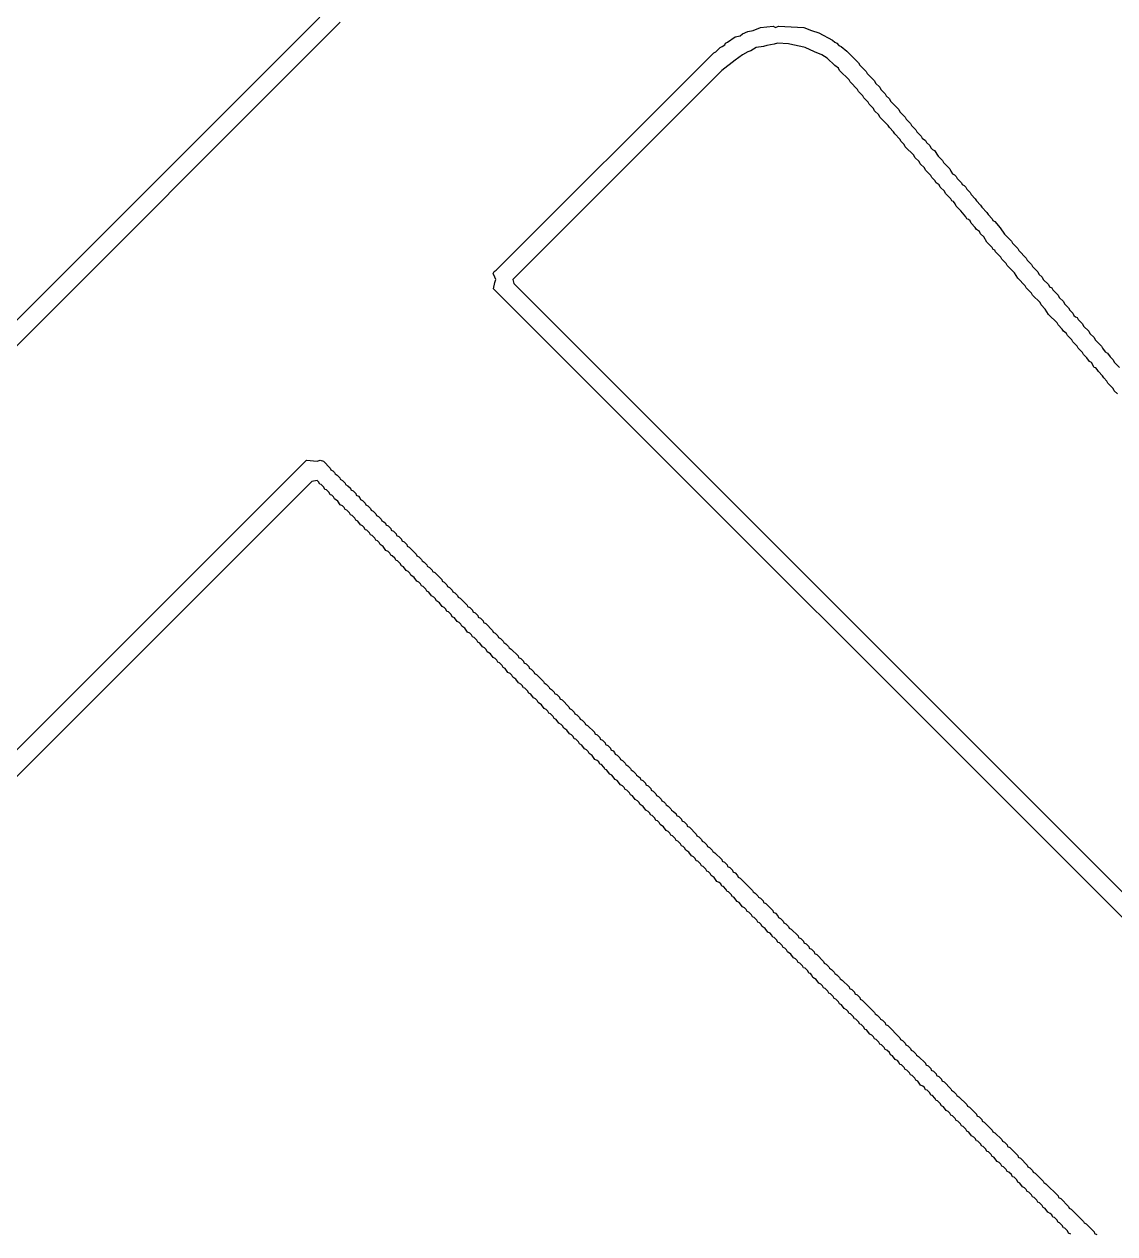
# Model space of a CAD drawing. Header units: millimetres. Extents: x 95 to 305, y 96 to 295.
# Drawn here: x 146.75 to 171.77, y 245.98 to 273.73 of the extents above; entities that cross this region are included whole.
import ezdxf

# ---------------------------------------------------------------- set-up
doc = ezdxf.new("R2010")
doc.units = ezdxf.units.MM
doc.layers.add('BottomOverlay', color=54, linetype='Continuous')

msp = doc.modelspace()

# ---------------------------------------------------------------- linework, layer by layer
at = {"layer": 'BottomOverlay'}
for p, q in [((153.998, 273.779), (126.203, 245.983)), ((126.227, 246.591), (153.524, 273.888)), ((163.466, 273.584), (163.637, 273.657)), ((163.637, 273.657), (163.929, 273.681)), ((163.929, 273.681), (163.978, 273.657)), ((163.978, 273.657), (164.051, 273.681)), ((164.051, 273.681), (164.635, 273.657)), ((164.635, 273.657), (164.805, 273.584)), ((162.882, 273.316), (163.053, 273.438)), ((163.053, 273.438), (163.174, 273.462)), ((163.174, 273.462), (163.223, 273.511)), ((163.223, 273.511), (163.345, 273.56)), ((163.345, 273.56), (163.466, 273.584)), ((164.805, 273.584), (164.975, 273.535)), ((164.975, 273.535), (165.292, 273.365)), ((162.566, 273.073), (162.615, 273.097)), ((162.615, 273.097), (162.712, 273.195)), ((162.712, 273.195), (162.761, 273.219)), ((162.761, 273.219), (162.821, 273.255)), ((162.821, 273.255), (162.834, 273.292)), ((162.834, 273.292), (162.882, 273.316)), ((163.345, 273.097), (163.223, 273.024)), ((163.418, 273.122), (163.345, 273.097)), ((163.539, 273.195), (163.418, 273.122)), ((163.71, 273.219), (163.539, 273.195)), ((163.783, 273.243), (163.71, 273.219)), ((163.953, 273.268), (163.783, 273.243)), ((164.026, 273.292), (163.953, 273.268)), ((164.282, 273.28), (164.026, 273.292)), ((164.379, 273.255), (164.282, 273.28)), ((164.562, 273.219), (164.379, 273.255)), ((164.659, 273.195), (164.562, 273.219)), ((164.878, 273.097), (164.659, 273.195)), ((165.048, 273.024), (164.878, 273.097)), ((165.292, 273.365), (165.341, 273.316)), ((165.341, 273.316), (165.389, 273.292)), ((165.389, 273.292), (165.438, 273.243)), ((165.438, 273.243), (165.487, 273.219)), ((165.487, 273.219), (165.62, 273.109)), ((165.62, 273.109), (165.888, 272.842)), ((157.576, 268.083), (162.566, 273.073)), ((163.053, 272.903), (162.748, 272.671)), ((163.223, 273.024), (163.053, 272.903)), ((165.17, 272.951), (165.048, 273.024)), ((165.341, 272.781), (165.17, 272.951)), ((165.888, 272.842), (165.913, 272.793)), ((162.748, 272.671), (157.953, 267.876)), ((165.426, 272.72), (165.341, 272.781)), ((165.45, 272.671), (165.426, 272.72)), ((165.669, 272.452), (165.45, 272.671)), ((165.913, 272.793), (166.059, 272.647)), ((166.059, 272.647), (166.083, 272.598)), ((166.083, 272.598), (166.253, 272.428)), ((165.693, 272.404), (165.669, 272.452)), ((165.864, 272.233), (165.693, 272.404)), ((166.253, 272.428), (166.278, 272.379)), ((166.278, 272.379), (166.375, 272.282)), ((166.375, 272.282), (166.399, 272.233)), ((165.888, 272.184), (165.864, 272.233)), ((165.986, 272.087), (165.888, 272.184)), ((166.01, 272.038), (165.986, 272.087)), ((166.107, 271.941), (166.01, 272.038)), ((166.399, 272.233), (166.497, 272.136)), ((166.497, 272.136), (166.521, 272.087)), ((166.521, 272.087), (166.594, 272.014)), ((166.594, 272.014), (166.618, 271.965)), ((166.132, 271.892), (166.107, 271.941)), ((166.229, 271.795), (166.132, 271.892)), ((166.253, 271.746), (166.229, 271.795)), ((166.351, 271.649), (166.253, 271.746)), ((166.618, 271.965), (166.813, 271.771)), ((166.813, 271.771), (166.837, 271.722)), ((166.837, 271.722), (166.959, 271.6)), ((166.375, 271.6), (166.351, 271.649)), ((166.57, 271.406), (166.375, 271.6)), ((166.959, 271.6), (166.983, 271.552)), ((166.983, 271.552), (167.081, 271.454)), ((167.081, 271.454), (167.105, 271.406)), ((166.594, 271.357), (166.57, 271.406)), ((166.691, 271.26), (166.594, 271.357)), ((166.716, 271.211), (166.691, 271.26)), ((166.837, 271.089), (166.716, 271.211)), ((167.105, 271.406), (167.203, 271.308)), ((167.203, 271.308), (167.227, 271.26)), ((167.227, 271.26), (167.324, 271.162)), ((167.324, 271.162), (167.349, 271.114)), ((166.862, 271.041), (166.837, 271.089)), ((166.935, 270.968), (166.862, 271.041)), ((166.959, 270.919), (166.935, 270.968)), ((167.154, 270.724), (166.959, 270.919)), ((167.349, 271.114), (167.422, 271.065)), ((167.422, 271.065), (167.446, 271.016)), ((167.446, 271.016), (167.519, 270.943)), ((167.519, 270.943), (167.543, 270.894)), ((167.543, 270.894), (167.58, 270.858)), ((167.178, 270.675), (167.154, 270.724)), ((167.276, 270.578), (167.178, 270.675)), ((167.58, 270.858), (167.628, 270.834)), ((167.628, 270.834), (167.714, 270.7)), ((167.714, 270.7), (167.811, 270.602)), ((167.811, 270.602), (167.835, 270.554)), ((167.3, 270.529), (167.276, 270.578)), ((167.397, 270.432), (167.3, 270.529)), ((167.422, 270.383), (167.397, 270.432)), ((167.543, 270.262), (167.422, 270.383)), ((167.835, 270.554), (167.981, 270.408)), ((167.981, 270.408), (168.006, 270.359)), ((168.006, 270.359), (168.042, 270.298)), ((167.568, 270.213), (167.543, 270.262)), ((167.641, 270.14), (167.568, 270.213)), ((167.665, 270.091), (167.641, 270.14)), ((167.738, 270.043), (167.665, 270.091)), ((167.762, 269.994), (167.738, 270.043)), ((168.042, 270.298), (168.091, 270.274)), ((168.091, 270.274), (168.127, 270.237)), ((168.127, 270.237), (168.152, 270.189)), ((168.152, 270.189), (168.249, 270.091)), ((168.249, 270.091), (168.261, 270.055)), ((168.261, 270.055), (168.31, 270.03)), ((167.86, 269.897), (167.762, 269.994)), ((167.884, 269.848), (167.86, 269.897)), ((168.006, 269.726), (167.884, 269.848)), ((168.31, 270.03), (168.346, 269.994)), ((168.346, 269.994), (168.371, 269.945)), ((168.371, 269.945), (168.444, 269.872)), ((168.444, 269.872), (168.468, 269.824)), ((168.468, 269.824), (168.566, 269.726)), ((168.03, 269.678), (168.006, 269.726)), ((168.067, 269.665), (168.03, 269.678)), ((168.103, 269.605), (168.067, 269.665)), ((168.127, 269.556), (168.103, 269.605)), ((168.237, 269.446), (168.127, 269.556)), ((168.566, 269.726), (168.59, 269.678)), ((168.59, 269.678), (168.687, 269.58)), ((168.687, 269.58), (168.712, 269.531)), ((168.712, 269.531), (168.833, 269.41)), ((168.346, 269.312), (168.237, 269.446)), ((168.371, 269.264), (168.346, 269.312)), ((168.407, 269.252), (168.371, 269.264)), ((168.444, 269.215), (168.407, 269.252)), ((168.468, 269.166), (168.444, 269.215)), ((168.833, 269.41), (168.858, 269.361)), ((168.858, 269.361), (168.955, 269.264)), ((168.955, 269.264), (168.967, 269.227)), ((168.967, 269.227), (169.016, 269.203)), ((168.566, 269.069), (168.468, 269.166)), ((168.59, 269.02), (168.566, 269.069)), ((168.663, 268.972), (168.59, 269.02)), ((168.687, 268.923), (168.663, 268.972)), ((169.016, 269.203), (169.137, 269.057)), ((169.137, 269.057), (169.235, 268.911)), ((168.76, 268.85), (168.687, 268.923)), ((168.833, 268.728), (168.76, 268.85)), ((168.955, 268.607), (168.833, 268.728)), ((169.235, 268.911), (169.393, 268.753)), ((169.393, 268.753), (169.417, 268.704)), ((169.417, 268.704), (169.539, 268.582)), ((168.979, 268.558), (168.955, 268.607)), ((169.016, 268.546), (168.979, 268.558)), ((169.028, 268.509), (169.016, 268.546)), ((169.15, 268.388), (169.028, 268.509)), ((169.174, 268.339), (169.15, 268.388)), ((169.539, 268.582), (169.563, 268.534)), ((169.563, 268.534), (169.734, 268.363)), ((169.271, 268.241), (169.174, 268.339)), ((169.296, 268.193), (169.271, 268.241)), ((169.466, 268.022), (169.296, 268.193)), ((169.734, 268.363), (169.758, 268.315)), ((169.758, 268.315), (169.856, 268.217)), ((169.856, 268.217), (169.88, 268.168)), ((169.88, 268.168), (170.002, 268.047)), ((157.503, 268.01), (157.528, 268.059)), ((157.54, 267.925), (157.503, 268.01)), ((157.528, 268.059), (157.576, 268.083)), ((157.564, 267.876), (157.54, 267.925)), ((157.54, 267.803), (157.564, 267.876)), ((157.953, 267.876), (157.978, 267.779)), ((169.539, 267.901), (169.466, 268.022)), ((169.709, 267.73), (169.539, 267.901)), ((170.002, 268.047), (170.026, 267.998)), ((170.026, 267.998), (170.099, 267.925)), ((170.099, 267.925), (170.123, 267.876)), ((170.123, 267.876), (170.245, 267.755)), ((157.515, 267.657), (157.54, 267.803)), ((177.997, 247.176), (157.515, 267.657)), ((157.978, 267.779), (176.61, 249.147)), ((169.734, 267.682), (169.709, 267.73)), ((169.856, 267.56), (169.734, 267.682)), ((169.88, 267.511), (169.856, 267.56)), ((170.245, 267.755), (170.269, 267.706)), ((170.269, 267.706), (170.318, 267.682)), ((170.318, 267.682), (170.342, 267.633)), ((170.342, 267.633), (170.464, 267.511)), ((170.05, 267.341), (169.88, 267.511)), ((170.075, 267.292), (170.05, 267.341)), ((170.172, 267.195), (170.075, 267.292)), ((170.464, 267.511), (170.488, 267.463)), ((170.488, 267.463), (170.586, 267.365)), ((170.586, 267.365), (170.61, 267.317)), ((170.61, 267.317), (170.707, 267.219)), ((170.245, 267.073), (170.172, 267.195)), ((170.44, 266.878), (170.245, 267.073)), ((170.707, 267.219), (170.732, 267.171)), ((170.732, 267.171), (170.805, 267.098)), ((170.805, 267.098), (170.829, 267.049)), ((170.829, 267.049), (170.866, 267.012)), ((170.866, 267.012), (170.902, 267)), ((170.902, 267), (170.926, 266.951)), ((170.464, 266.83), (170.44, 266.878)), ((170.561, 266.732), (170.464, 266.83)), ((170.586, 266.684), (170.561, 266.732)), ((170.926, 266.951), (171.024, 266.854)), ((171.024, 266.854), (171.048, 266.805)), ((171.048, 266.805), (171.17, 266.684)), ((170.659, 266.635), (170.586, 266.684)), ((170.683, 266.586), (170.659, 266.635)), ((170.78, 266.489), (170.683, 266.586)), ((170.805, 266.44), (170.78, 266.489)), ((170.902, 266.343), (170.805, 266.44)), ((171.17, 266.684), (171.194, 266.635)), ((171.194, 266.635), (171.292, 266.538)), ((171.292, 266.538), (171.316, 266.489)), ((171.316, 266.489), (171.462, 266.343)), ((170.926, 266.294), (170.902, 266.343)), ((171.024, 266.197), (170.926, 266.294)), ((171.048, 266.148), (171.024, 266.197)), ((171.462, 266.343), (171.486, 266.294)), ((171.486, 266.294), (171.547, 266.209)), ((171.547, 266.209), (171.596, 266.185)), ((171.596, 266.185), (171.657, 266.1)), ((171.121, 266.075), (171.048, 266.148)), ((171.182, 265.99), (171.121, 266.075)), ((171.231, 265.966), (171.182, 265.99)), ((171.292, 265.856), (171.231, 265.966)), ((171.657, 266.1), (171.73, 266.027)), ((171.73, 266.027), (171.754, 265.978)), ((171.754, 265.978), (171.876, 265.856)), ((171.328, 265.844), (171.292, 265.856)), ((171.365, 265.808), (171.328, 265.844)), ((171.389, 265.759), (171.365, 265.808)), ((171.486, 265.662), (171.389, 265.759)), ((171.511, 265.613), (171.486, 265.662)), ((171.584, 265.54), (171.511, 265.613)), ((171.608, 265.491), (171.584, 265.54)), ((171.73, 265.369), (171.608, 265.491)), ((171.754, 265.321), (171.73, 265.369)), ((171.827, 265.248), (171.754, 265.321)), ((143.642, 254.149), (153.219, 263.727)), ((153.219, 263.727), (153.463, 263.702)), ((153.463, 263.702), (153.536, 263.727)), ((153.536, 263.727), (153.609, 263.702)), ((153.609, 263.702), (153.767, 263.544)), ((153.767, 263.544), (153.779, 263.507)), ((153.779, 263.507), (153.828, 263.483)), ((153.828, 263.483), (153.864, 263.447)), ((153.864, 263.447), (153.877, 263.41)), ((153.877, 263.41), (153.925, 263.386)), ((153.925, 263.386), (153.986, 263.325)), ((153.341, 263.24), (136.827, 246.725)), ((153.463, 263.264), (153.341, 263.24)), ((153.499, 263.228), (153.463, 263.264)), ((153.524, 263.179), (153.499, 263.228)), ((153.56, 263.167), (153.524, 263.179)), ((153.621, 263.106), (153.56, 263.167)), ((153.645, 263.057), (153.621, 263.106)), ((153.986, 263.325), (153.998, 263.288)), ((153.998, 263.288), (154.047, 263.264)), ((154.047, 263.264), (154.108, 263.203)), ((154.108, 263.203), (154.12, 263.167)), ((154.12, 263.167), (154.169, 263.142)), ((154.169, 263.142), (154.23, 263.082)), ((153.682, 263.045), (153.645, 263.057)), ((153.743, 262.984), (153.682, 263.045)), ((153.767, 262.935), (153.743, 262.984)), ((153.804, 262.923), (153.767, 262.935)), ((153.84, 262.887), (153.804, 262.923)), ((153.864, 262.838), (153.84, 262.887)), ((153.937, 262.789), (153.864, 262.838)), ((154.23, 263.082), (154.242, 263.045)), ((154.242, 263.045), (154.29, 263.021)), ((154.29, 263.021), (154.351, 262.96)), ((154.351, 262.96), (154.363, 262.923)), ((154.363, 262.923), (154.412, 262.899)), ((154.412, 262.899), (154.449, 262.862)), ((154.449, 262.862), (154.461, 262.826)), ((154.461, 262.826), (154.509, 262.802)), ((153.998, 262.704), (153.937, 262.789)), ((154.047, 262.68), (153.998, 262.704)), ((154.084, 262.643), (154.047, 262.68)), ((154.108, 262.595), (154.084, 262.643)), ((154.144, 262.583), (154.108, 262.595)), ((154.205, 262.522), (154.144, 262.583)), ((154.509, 262.802), (154.57, 262.741)), ((154.57, 262.741), (154.582, 262.704)), ((154.582, 262.704), (154.631, 262.68)), ((154.631, 262.68), (154.692, 262.619)), ((154.692, 262.619), (154.704, 262.583)), ((154.704, 262.583), (154.753, 262.558)), ((154.753, 262.558), (154.814, 262.497)), ((154.23, 262.473), (154.205, 262.522)), ((154.266, 262.461), (154.23, 262.473)), ((154.327, 262.4), (154.266, 262.461)), ((154.351, 262.351), (154.327, 262.4)), ((154.4, 262.327), (154.351, 262.351)), ((154.461, 262.242), (154.4, 262.327)), ((154.814, 262.497), (154.826, 262.461)), ((154.826, 262.461), (154.875, 262.437)), ((154.875, 262.437), (154.935, 262.376)), ((154.935, 262.376), (154.948, 262.339)), ((154.948, 262.339), (154.996, 262.315)), ((154.996, 262.315), (155.033, 262.278)), ((155.033, 262.278), (155.045, 262.242)), ((154.509, 262.217), (154.461, 262.242)), ((154.546, 262.181), (154.509, 262.217)), ((154.57, 262.132), (154.546, 262.181)), ((154.607, 262.12), (154.57, 262.132)), ((154.668, 262.059), (154.607, 262.12)), ((154.692, 262.011), (154.668, 262.059)), ((154.729, 261.998), (154.692, 262.011)), ((154.789, 261.938), (154.729, 261.998)), ((155.045, 262.242), (155.094, 262.217)), ((155.094, 262.217), (155.154, 262.157)), ((155.154, 262.157), (155.167, 262.12)), ((155.167, 262.12), (155.215, 262.096)), ((155.215, 262.096), (155.276, 262.035)), ((155.276, 262.035), (155.288, 261.998)), ((155.288, 261.998), (155.337, 261.974)), ((154.814, 261.889), (154.789, 261.938)), ((154.85, 261.877), (154.814, 261.889)), ((154.887, 261.84), (154.85, 261.877)), ((154.911, 261.792), (154.887, 261.84)), ((154.984, 261.743), (154.911, 261.792)), ((155.045, 261.658), (154.984, 261.743)), ((155.337, 261.974), (155.398, 261.913)), ((155.398, 261.913), (155.41, 261.877)), ((155.41, 261.877), (155.459, 261.852)), ((155.459, 261.852), (155.52, 261.792)), ((155.52, 261.792), (155.532, 261.755)), ((155.532, 261.755), (155.58, 261.731)), ((155.58, 261.731), (155.739, 261.572)), ((155.094, 261.633), (155.045, 261.658)), ((155.13, 261.597), (155.094, 261.633)), ((155.154, 261.548), (155.13, 261.597)), ((155.191, 261.536), (155.154, 261.548)), ((155.252, 261.475), (155.191, 261.536)), ((155.276, 261.426), (155.252, 261.475)), ((155.739, 261.572), (155.751, 261.536)), ((155.751, 261.536), (155.799, 261.512)), ((155.799, 261.512), (155.86, 261.451)), ((155.86, 261.451), (155.872, 261.414)), ((155.313, 261.414), (155.276, 261.426)), ((155.374, 261.353), (155.313, 261.414)), ((155.398, 261.305), (155.374, 261.353)), ((155.447, 261.28), (155.398, 261.305)), ((155.507, 261.195), (155.447, 261.28)), ((155.556, 261.171), (155.507, 261.195)), ((155.593, 261.134), (155.556, 261.171)), ((155.872, 261.414), (155.921, 261.39)), ((155.921, 261.39), (155.982, 261.329)), ((155.982, 261.329), (155.994, 261.293)), ((155.994, 261.293), (156.043, 261.268)), ((156.043, 261.268), (156.104, 261.207)), ((156.104, 261.207), (156.116, 261.171)), ((156.116, 261.171), (156.165, 261.147)), ((155.617, 261.086), (155.593, 261.134)), ((155.69, 261.037), (155.617, 261.086)), ((155.751, 260.952), (155.69, 261.037)), ((155.799, 260.927), (155.751, 260.952)), ((155.836, 260.891), (155.799, 260.927)), ((155.86, 260.842), (155.836, 260.891)), ((156.165, 261.147), (156.323, 260.988)), ((156.323, 260.988), (156.335, 260.952)), ((156.335, 260.952), (156.384, 260.927)), ((156.384, 260.927), (156.444, 260.867)), ((155.897, 260.83), (155.86, 260.842)), ((155.958, 260.769), (155.897, 260.83)), ((155.982, 260.721), (155.958, 260.769)), ((156.031, 260.696), (155.982, 260.721)), ((156.092, 260.611), (156.031, 260.696)), ((156.14, 260.587), (156.092, 260.611)), ((156.444, 260.867), (156.457, 260.83)), ((156.457, 260.83), (156.505, 260.806)), ((156.505, 260.806), (156.566, 260.745)), ((156.566, 260.745), (156.578, 260.708)), ((156.578, 260.708), (156.627, 260.684)), ((156.627, 260.684), (156.688, 260.623)), ((156.688, 260.623), (156.7, 260.587)), ((156.177, 260.55), (156.14, 260.587)), ((156.201, 260.502), (156.177, 260.55)), ((156.274, 260.453), (156.201, 260.502)), ((156.335, 260.368), (156.274, 260.453)), ((156.384, 260.343), (156.335, 260.368)), ((156.42, 260.307), (156.384, 260.343)), ((156.7, 260.587), (156.749, 260.562)), ((156.749, 260.562), (156.907, 260.404)), ((156.907, 260.404), (156.919, 260.368)), ((156.919, 260.368), (156.968, 260.343)), ((156.968, 260.343), (157.029, 260.282)), ((156.444, 260.258), (156.42, 260.307)), ((156.481, 260.246), (156.444, 260.258)), ((156.542, 260.185), (156.481, 260.246)), ((156.566, 260.136), (156.542, 260.185)), ((156.615, 260.112), (156.566, 260.136)), ((156.676, 260.027), (156.615, 260.112)), ((157.029, 260.282), (157.041, 260.246)), ((157.041, 260.246), (157.089, 260.222)), ((157.089, 260.222), (157.15, 260.161)), ((157.15, 260.161), (157.162, 260.124)), ((157.162, 260.124), (157.211, 260.1)), ((157.211, 260.1), (157.272, 260.039)), ((156.724, 260.003), (156.676, 260.027)), ((156.761, 259.966), (156.724, 260.003)), ((156.785, 259.917), (156.761, 259.966)), ((156.858, 259.869), (156.785, 259.917)), ((156.919, 259.784), (156.858, 259.869)), ((156.968, 259.759), (156.919, 259.784)), ((157.272, 260.039), (157.284, 260.003)), ((157.284, 260.003), (157.333, 259.978)), ((157.333, 259.978), (157.491, 259.82)), ((157.491, 259.82), (157.503, 259.784)), ((157.503, 259.784), (157.552, 259.759)), ((157.004, 259.723), (156.968, 259.759)), ((157.029, 259.674), (157.004, 259.723)), ((157.065, 259.662), (157.029, 259.674)), ((157.126, 259.601), (157.065, 259.662)), ((157.15, 259.552), (157.126, 259.601)), ((157.199, 259.528), (157.15, 259.552)), ((157.26, 259.443), (157.199, 259.528)), ((157.552, 259.759), (157.613, 259.698)), ((157.613, 259.698), (157.625, 259.662)), ((157.625, 259.662), (157.674, 259.637)), ((157.674, 259.637), (157.734, 259.577)), ((157.734, 259.577), (157.747, 259.54)), ((157.747, 259.54), (157.795, 259.516)), ((157.795, 259.516), (157.856, 259.455)), ((157.308, 259.418), (157.26, 259.443)), ((157.345, 259.382), (157.308, 259.418)), ((157.369, 259.333), (157.345, 259.382)), ((157.442, 259.285), (157.369, 259.333)), ((157.503, 259.199), (157.442, 259.285)), ((157.856, 259.455), (157.868, 259.418)), ((157.868, 259.418), (157.917, 259.394)), ((157.917, 259.394), (158.075, 259.236)), ((158.075, 259.236), (158.087, 259.199)), ((157.552, 259.175), (157.503, 259.199)), ((157.588, 259.139), (157.552, 259.175)), ((157.613, 259.09), (157.588, 259.139)), ((157.649, 259.078), (157.613, 259.09)), ((157.71, 259.017), (157.649, 259.078)), ((157.734, 258.968), (157.71, 259.017)), ((157.783, 258.944), (157.734, 258.968)), ((157.844, 258.859), (157.783, 258.944)), ((158.087, 259.199), (158.136, 259.175)), ((158.136, 259.175), (158.197, 259.114)), ((158.197, 259.114), (158.209, 259.078)), ((158.209, 259.078), (158.258, 259.053)), ((158.258, 259.053), (158.319, 258.992)), ((158.319, 258.992), (158.331, 258.956)), ((158.331, 258.956), (158.379, 258.932)), ((157.893, 258.834), (157.844, 258.859)), ((157.929, 258.798), (157.893, 258.834)), ((157.953, 258.749), (157.929, 258.798)), ((158.027, 258.7), (157.953, 258.749)), ((158.087, 258.615), (158.027, 258.7)), ((158.379, 258.932), (158.44, 258.871)), ((158.44, 258.871), (158.452, 258.834)), ((158.452, 258.834), (158.501, 258.81)), ((158.501, 258.81), (158.659, 258.652)), ((158.136, 258.591), (158.087, 258.615)), ((158.173, 258.554), (158.136, 258.591)), ((158.197, 258.506), (158.173, 258.554)), ((158.233, 258.494), (158.197, 258.506)), ((158.294, 258.433), (158.233, 258.494)), ((158.319, 258.384), (158.294, 258.433)), ((158.367, 258.36), (158.319, 258.384)), ((158.659, 258.652), (158.672, 258.615)), ((158.672, 258.615), (158.72, 258.591)), ((158.72, 258.591), (158.781, 258.53)), ((158.781, 258.53), (158.793, 258.494)), ((158.793, 258.494), (158.842, 258.469)), ((158.842, 258.469), (158.903, 258.408)), ((158.903, 258.408), (158.915, 258.372)), ((158.428, 258.274), (158.367, 258.36)), ((158.477, 258.25), (158.428, 258.274)), ((158.513, 258.214), (158.477, 258.25)), ((158.538, 258.165), (158.513, 258.214)), ((158.611, 258.116), (158.538, 258.165)), ((158.672, 258.031), (158.611, 258.116)), ((158.915, 258.372), (158.964, 258.347)), ((158.964, 258.347), (159.024, 258.287)), ((159.024, 258.287), (159.037, 258.25)), ((159.037, 258.25), (159.085, 258.226)), ((159.085, 258.226), (159.243, 258.068)), ((158.72, 258.007), (158.672, 258.031)), ((158.757, 257.97), (158.72, 258.007)), ((158.781, 257.922), (158.757, 257.97)), ((158.818, 257.909), (158.781, 257.922)), ((158.878, 257.849), (158.818, 257.909)), ((158.903, 257.8), (158.878, 257.849)), ((159.243, 258.068), (159.256, 258.031)), ((159.256, 258.031), (159.304, 258.007)), ((159.304, 258.007), (159.365, 257.946)), ((159.365, 257.946), (159.377, 257.909)), ((159.377, 257.909), (159.426, 257.885)), ((159.426, 257.885), (159.487, 257.824)), ((158.951, 257.775), (158.903, 257.8)), ((159.012, 257.69), (158.951, 257.775)), ((159.061, 257.666), (159.012, 257.69)), ((159.097, 257.629), (159.061, 257.666)), ((159.122, 257.581), (159.097, 257.629)), ((159.195, 257.532), (159.122, 257.581)), ((159.487, 257.824), (159.499, 257.788)), ((159.499, 257.788), (159.548, 257.763)), ((159.548, 257.763), (159.609, 257.702)), ((159.609, 257.702), (159.621, 257.666)), ((159.621, 257.666), (159.669, 257.642)), ((159.669, 257.642), (159.828, 257.483)), ((159.256, 257.447), (159.195, 257.532)), ((159.304, 257.423), (159.256, 257.447)), ((159.341, 257.386), (159.304, 257.423)), ((159.365, 257.337), (159.341, 257.386)), ((159.402, 257.325), (159.365, 257.337)), ((159.463, 257.264), (159.402, 257.325)), ((159.828, 257.483), (159.84, 257.447)), ((159.84, 257.447), (159.888, 257.423)), ((159.888, 257.423), (159.949, 257.362)), ((159.949, 257.362), (159.962, 257.325)), ((159.962, 257.325), (160.01, 257.301)), ((160.01, 257.301), (160.071, 257.24)), ((159.487, 257.216), (159.463, 257.264)), ((159.536, 257.191), (159.487, 257.216)), ((159.596, 257.106), (159.536, 257.191)), ((159.645, 257.082), (159.596, 257.106)), ((159.682, 257.045), (159.645, 257.082)), ((159.706, 256.997), (159.682, 257.045)), ((159.779, 256.948), (159.706, 256.997)), ((160.071, 257.24), (160.083, 257.204)), ((160.083, 257.204), (160.132, 257.179)), ((160.132, 257.179), (160.193, 257.118)), ((160.193, 257.118), (160.205, 257.082)), ((160.205, 257.082), (160.254, 257.057)), ((160.254, 257.057), (160.29, 257.021)), ((160.29, 257.021), (160.302, 256.984)), ((159.84, 256.863), (159.779, 256.948)), ((159.888, 256.838), (159.84, 256.863)), ((159.925, 256.802), (159.888, 256.838)), ((159.949, 256.753), (159.925, 256.802)), ((159.986, 256.741), (159.949, 256.753)), ((160.047, 256.68), (159.986, 256.741)), ((160.302, 256.984), (160.351, 256.96)), ((160.351, 256.96), (160.412, 256.899)), ((160.412, 256.899), (160.424, 256.863)), ((160.424, 256.863), (160.473, 256.838)), ((160.473, 256.838), (160.533, 256.778)), ((160.533, 256.778), (160.546, 256.741)), ((160.546, 256.741), (160.594, 256.717)), ((160.594, 256.717), (160.655, 256.656)), ((160.071, 256.632), (160.047, 256.68)), ((160.108, 256.619), (160.071, 256.632)), ((160.181, 256.522), (160.108, 256.619)), ((160.229, 256.498), (160.181, 256.522)), ((160.302, 256.4), (160.229, 256.498)), ((160.655, 256.656), (160.667, 256.619)), ((160.667, 256.619), (160.716, 256.595)), ((160.716, 256.595), (160.777, 256.534)), ((160.777, 256.534), (160.789, 256.498)), ((160.789, 256.498), (160.838, 256.473)), ((160.838, 256.473), (160.874, 256.437)), ((160.351, 256.376), (160.302, 256.4)), ((160.424, 256.279), (160.351, 256.376)), ((160.473, 256.254), (160.424, 256.279)), ((160.509, 256.218), (160.473, 256.254)), ((160.533, 256.169), (160.509, 256.218)), ((160.57, 256.157), (160.533, 256.169)), ((160.874, 256.437), (160.886, 256.4)), ((160.886, 256.4), (160.935, 256.376)), ((160.935, 256.376), (160.996, 256.315)), ((160.996, 256.315), (161.008, 256.279)), ((161.008, 256.279), (161.057, 256.254)), ((161.057, 256.254), (161.118, 256.193)), ((161.118, 256.193), (161.13, 256.157)), ((160.631, 256.096), (160.57, 256.157)), ((160.655, 256.047), (160.631, 256.096)), ((160.704, 256.023), (160.655, 256.047)), ((160.765, 255.938), (160.704, 256.023)), ((160.813, 255.914), (160.765, 255.938)), ((160.85, 255.877), (160.813, 255.914)), ((161.13, 256.157), (161.178, 256.133)), ((161.178, 256.133), (161.239, 256.072)), ((161.239, 256.072), (161.251, 256.035)), ((161.251, 256.035), (161.3, 256.011)), ((161.3, 256.011), (161.361, 255.95)), ((161.361, 255.95), (161.373, 255.914)), ((161.373, 255.914), (161.422, 255.889)), ((161.422, 255.889), (161.458, 255.853)), ((160.874, 255.828), (160.85, 255.877)), ((160.947, 255.78), (160.874, 255.828)), ((161.008, 255.694), (160.947, 255.78)), ((161.057, 255.67), (161.008, 255.694)), ((161.093, 255.634), (161.057, 255.67)), ((161.118, 255.585), (161.093, 255.634)), ((161.458, 255.853), (161.471, 255.816)), ((161.471, 255.816), (161.519, 255.792)), ((161.519, 255.792), (161.58, 255.731)), ((161.58, 255.731), (161.592, 255.694)), ((161.592, 255.694), (161.641, 255.67)), ((161.641, 255.67), (161.702, 255.609)), ((161.702, 255.609), (161.714, 255.573)), ((161.154, 255.573), (161.118, 255.585)), ((161.215, 255.512), (161.154, 255.573)), ((161.239, 255.463), (161.215, 255.512)), ((161.276, 255.451), (161.239, 255.463)), ((161.312, 255.415), (161.276, 255.451)), ((161.337, 255.366), (161.312, 255.415)), ((161.41, 255.317), (161.337, 255.366)), ((161.714, 255.573), (161.763, 255.548)), ((161.763, 255.548), (161.823, 255.488)), ((161.823, 255.488), (161.836, 255.451)), ((161.836, 255.451), (161.884, 255.427)), ((161.884, 255.427), (161.945, 255.366)), ((161.945, 255.366), (161.957, 255.329)), ((161.957, 255.329), (162.006, 255.305)), ((161.471, 255.232), (161.41, 255.317)), ((161.519, 255.208), (161.471, 255.232)), ((161.556, 255.171), (161.519, 255.208)), ((161.58, 255.122), (161.556, 255.171)), ((161.617, 255.11), (161.58, 255.122)), ((161.677, 255.049), (161.617, 255.11)), ((162.006, 255.305), (162.164, 255.147)), ((162.164, 255.147), (162.176, 255.11)), ((162.176, 255.11), (162.225, 255.086)), ((162.225, 255.086), (162.286, 255.025)), ((161.702, 255.001), (161.677, 255.049)), ((161.738, 254.989), (161.702, 255.001)), ((161.799, 254.928), (161.738, 254.989)), ((161.823, 254.879), (161.799, 254.928)), ((161.86, 254.867), (161.823, 254.879)), ((161.896, 254.83), (161.86, 254.867)), ((161.921, 254.782), (161.896, 254.83)), ((161.994, 254.733), (161.921, 254.782)), ((162.286, 255.025), (162.298, 254.989)), ((162.298, 254.989), (162.347, 254.964)), ((162.347, 254.964), (162.408, 254.903)), ((162.408, 254.903), (162.42, 254.867)), ((162.42, 254.867), (162.468, 254.843)), ((162.468, 254.843), (162.529, 254.782)), ((162.529, 254.782), (162.541, 254.745)), ((162.055, 254.648), (161.994, 254.733)), ((162.103, 254.624), (162.055, 254.648)), ((162.14, 254.587), (162.103, 254.624)), ((162.164, 254.538), (162.14, 254.587)), ((162.201, 254.526), (162.164, 254.538)), ((162.262, 254.465), (162.201, 254.526)), ((162.541, 254.745), (162.59, 254.721)), ((162.59, 254.721), (162.748, 254.563)), ((162.748, 254.563), (162.761, 254.526)), ((162.761, 254.526), (162.809, 254.502)), ((162.809, 254.502), (162.87, 254.441)), ((162.286, 254.417), (162.262, 254.465)), ((162.322, 254.404), (162.286, 254.417)), ((162.383, 254.344), (162.322, 254.404)), ((162.408, 254.295), (162.383, 254.344)), ((162.444, 254.283), (162.408, 254.295)), ((162.481, 254.246), (162.444, 254.283)), ((162.505, 254.198), (162.481, 254.246)), ((162.87, 254.441), (162.882, 254.404)), ((162.882, 254.404), (162.931, 254.38)), ((162.931, 254.38), (162.992, 254.319)), ((162.992, 254.319), (163.004, 254.283)), ((163.004, 254.283), (163.053, 254.258)), ((163.053, 254.258), (163.113, 254.198)), ((162.578, 254.149), (162.505, 254.198)), ((162.639, 254.064), (162.578, 254.149)), ((162.688, 254.039), (162.639, 254.064)), ((162.724, 254.003), (162.688, 254.039)), ((162.748, 253.954), (162.724, 254.003)), ((162.785, 253.942), (162.748, 253.954)), ((162.846, 253.881), (162.785, 253.942)), ((163.113, 254.198), (163.126, 254.161)), ((163.126, 254.161), (163.174, 254.137)), ((163.174, 254.137), (163.454, 253.857)), ((162.87, 253.832), (162.846, 253.881)), ((162.907, 253.82), (162.87, 253.832)), ((162.967, 253.759), (162.907, 253.82)), ((162.992, 253.711), (162.967, 253.759)), ((163.028, 253.699), (162.992, 253.711)), ((163.101, 253.601), (163.028, 253.699)), ((163.454, 253.857), (163.466, 253.82)), ((163.466, 253.82), (163.515, 253.796)), ((163.515, 253.796), (163.576, 253.735)), ((163.576, 253.735), (163.588, 253.699)), ((163.588, 253.699), (163.637, 253.674)), ((163.637, 253.674), (163.698, 253.613)), ((163.15, 253.577), (163.101, 253.601)), ((163.223, 253.48), (163.15, 253.577)), ((163.272, 253.455), (163.223, 253.48)), ((163.308, 253.419), (163.272, 253.455)), ((163.333, 253.37), (163.308, 253.419)), ((163.698, 253.613), (163.71, 253.577)), ((163.71, 253.577), (163.758, 253.553)), ((163.758, 253.553), (163.917, 253.394)), ((163.917, 253.394), (163.929, 253.358)), ((163.369, 253.358), (163.333, 253.37)), ((163.43, 253.297), (163.369, 253.358)), ((163.454, 253.248), (163.43, 253.297)), ((163.491, 253.236), (163.454, 253.248)), ((163.552, 253.175), (163.491, 253.236)), ((163.576, 253.127), (163.552, 253.175)), ((163.612, 253.114), (163.576, 253.127)), ((163.649, 253.078), (163.612, 253.114)), ((163.929, 253.358), (163.978, 253.334)), ((163.978, 253.334), (164.038, 253.273)), ((164.038, 253.273), (164.051, 253.236)), ((164.051, 253.236), (164.099, 253.212)), ((164.099, 253.212), (164.16, 253.151)), ((164.16, 253.151), (164.172, 253.114)), ((164.172, 253.114), (164.221, 253.09)), ((163.673, 253.029), (163.649, 253.078)), ((163.746, 252.981), (163.673, 253.029)), ((163.807, 252.895), (163.746, 252.981)), ((163.856, 252.871), (163.807, 252.895)), ((163.892, 252.835), (163.856, 252.871)), ((163.917, 252.786), (163.892, 252.835)), ((164.221, 253.09), (164.282, 253.029)), ((164.282, 253.029), (164.294, 252.993)), ((164.294, 252.993), (164.343, 252.968)), ((164.343, 252.968), (164.501, 252.81)), ((163.953, 252.774), (163.917, 252.786)), ((164.014, 252.713), (163.953, 252.774)), ((164.038, 252.664), (164.014, 252.713)), ((164.075, 252.652), (164.038, 252.664)), ((164.136, 252.591), (164.075, 252.652)), ((164.16, 252.543), (164.136, 252.591)), ((164.501, 252.81), (164.513, 252.774)), ((164.513, 252.774), (164.562, 252.749)), ((164.562, 252.749), (164.623, 252.689)), ((164.623, 252.689), (164.635, 252.652)), ((164.635, 252.652), (164.683, 252.628)), ((164.683, 252.628), (164.744, 252.567)), ((164.744, 252.567), (164.756, 252.53)), ((164.197, 252.53), (164.16, 252.543)), ((164.233, 252.494), (164.197, 252.53)), ((164.257, 252.445), (164.233, 252.494)), ((164.33, 252.396), (164.257, 252.445)), ((164.391, 252.311), (164.33, 252.396)), ((164.44, 252.287), (164.391, 252.311)), ((164.476, 252.25), (164.44, 252.287)), ((164.756, 252.53), (164.805, 252.506)), ((164.805, 252.506), (164.866, 252.445)), ((164.866, 252.445), (164.878, 252.409)), ((164.878, 252.409), (164.927, 252.384)), ((164.927, 252.384), (165.085, 252.226)), ((164.501, 252.202), (164.476, 252.25)), ((164.537, 252.19), (164.501, 252.202)), ((164.598, 252.129), (164.537, 252.19)), ((164.623, 252.08), (164.598, 252.129)), ((164.659, 252.068), (164.623, 252.08)), ((164.72, 252.007), (164.659, 252.068)), ((164.744, 251.958), (164.72, 252.007)), ((165.085, 252.226), (165.097, 252.19)), ((165.097, 252.19), (165.146, 252.165)), ((165.146, 252.165), (165.207, 252.104)), ((165.207, 252.104), (165.219, 252.068)), ((165.219, 252.068), (165.268, 252.044)), ((165.268, 252.044), (165.328, 251.983)), ((164.781, 251.946), (164.744, 251.958)), ((164.817, 251.91), (164.781, 251.946)), ((164.842, 251.861), (164.817, 251.91)), ((164.915, 251.812), (164.842, 251.861)), ((164.975, 251.727), (164.915, 251.812)), ((165.024, 251.703), (164.975, 251.727)), ((165.328, 251.983), (165.341, 251.946)), ((165.341, 251.946), (165.389, 251.922)), ((165.389, 251.922), (165.45, 251.861)), ((165.45, 251.861), (165.462, 251.824)), ((165.462, 251.824), (165.511, 251.8)), ((165.511, 251.8), (165.669, 251.642)), ((165.061, 251.666), (165.024, 251.703)), ((165.085, 251.618), (165.061, 251.666)), ((165.121, 251.605), (165.085, 251.618)), ((165.182, 251.545), (165.121, 251.605)), ((165.207, 251.496), (165.182, 251.545)), ((165.243, 251.484), (165.207, 251.496)), ((165.304, 251.423), (165.243, 251.484)), ((165.669, 251.642), (165.681, 251.605)), ((165.681, 251.605), (165.73, 251.581)), ((165.73, 251.581), (165.791, 251.52)), ((165.791, 251.52), (165.803, 251.484)), ((165.803, 251.484), (165.852, 251.459)), ((165.852, 251.459), (165.913, 251.399)), ((165.328, 251.374), (165.304, 251.423)), ((165.365, 251.362), (165.328, 251.374)), ((165.426, 251.301), (165.365, 251.362)), ((165.45, 251.253), (165.426, 251.301)), ((165.499, 251.228), (165.45, 251.253)), ((165.56, 251.143), (165.499, 251.228)), ((165.913, 251.399), (165.925, 251.362)), ((165.925, 251.362), (165.973, 251.338)), ((165.973, 251.338), (166.253, 251.058)), ((165.608, 251.119), (165.56, 251.143)), ((165.645, 251.082), (165.608, 251.119)), ((165.669, 251.033), (165.645, 251.082)), ((165.706, 251.021), (165.669, 251.033)), ((165.766, 250.96), (165.706, 251.021)), ((165.791, 250.912), (165.766, 250.96)), ((165.827, 250.9), (165.791, 250.912)), ((165.888, 250.839), (165.827, 250.9)), ((166.253, 251.058), (166.265, 251.021)), ((166.265, 251.021), (166.314, 250.997)), ((166.314, 250.997), (166.375, 250.936)), ((166.375, 250.936), (166.387, 250.9)), ((166.387, 250.9), (166.436, 250.875)), ((165.913, 250.79), (165.888, 250.839)), ((165.949, 250.778), (165.913, 250.79)), ((166.01, 250.717), (165.949, 250.778)), ((166.034, 250.668), (166.01, 250.717)), ((166.071, 250.656), (166.034, 250.668)), ((166.144, 250.559), (166.071, 250.656)), ((166.436, 250.875), (166.497, 250.814)), ((166.497, 250.814), (166.509, 250.778)), ((166.509, 250.778), (166.558, 250.754)), ((166.558, 250.754), (166.837, 250.474)), ((166.192, 250.534), (166.144, 250.559)), ((166.229, 250.498), (166.192, 250.534)), ((166.253, 250.449), (166.229, 250.498)), ((166.29, 250.437), (166.253, 250.449)), ((166.351, 250.376), (166.29, 250.437)), ((166.375, 250.328), (166.351, 250.376)), ((166.837, 250.474), (166.85, 250.437)), ((166.85, 250.437), (166.898, 250.413)), ((166.898, 250.413), (166.959, 250.352)), ((166.959, 250.352), (166.971, 250.315)), ((166.411, 250.315), (166.375, 250.328)), ((166.472, 250.255), (166.411, 250.315)), ((166.497, 250.206), (166.472, 250.255)), ((166.533, 250.194), (166.497, 250.206)), ((166.594, 250.133), (166.533, 250.194)), ((166.618, 250.084), (166.594, 250.133)), ((166.667, 250.06), (166.618, 250.084)), ((166.728, 249.975), (166.667, 250.06)), ((166.971, 250.315), (167.02, 250.291)), ((167.02, 250.291), (167.081, 250.23)), ((167.081, 250.23), (167.093, 250.194)), ((167.093, 250.194), (167.142, 250.169)), ((167.142, 250.169), (167.203, 250.109)), ((167.203, 250.109), (167.215, 250.072)), ((167.215, 250.072), (167.263, 250.048)), ((166.777, 249.95), (166.728, 249.975)), ((166.813, 249.914), (166.777, 249.95)), ((166.837, 249.865), (166.813, 249.914)), ((166.874, 249.853), (166.837, 249.865)), ((166.935, 249.792), (166.874, 249.853)), ((166.959, 249.743), (166.935, 249.792)), ((167.263, 250.048), (167.422, 249.889)), ((167.422, 249.889), (167.434, 249.853)), ((167.434, 249.853), (167.482, 249.829)), ((167.482, 249.829), (167.543, 249.768)), ((166.996, 249.731), (166.959, 249.743)), ((167.056, 249.67), (166.996, 249.731)), ((167.081, 249.622), (167.056, 249.67)), ((167.117, 249.61), (167.081, 249.622)), ((167.178, 249.549), (167.117, 249.61)), ((167.203, 249.5), (167.178, 249.549)), ((167.543, 249.768), (167.555, 249.731)), ((167.555, 249.731), (167.604, 249.707)), ((167.604, 249.707), (167.665, 249.646)), ((167.665, 249.646), (167.677, 249.61)), ((167.677, 249.61), (167.726, 249.585)), ((167.726, 249.585), (167.787, 249.524)), ((167.787, 249.524), (167.799, 249.488)), ((167.251, 249.476), (167.203, 249.5)), ((167.312, 249.391), (167.251, 249.476)), ((167.361, 249.366), (167.312, 249.391)), ((167.397, 249.33), (167.361, 249.366)), ((167.422, 249.281), (167.397, 249.33)), ((167.458, 249.269), (167.422, 249.281)), ((167.519, 249.208), (167.458, 249.269)), ((167.799, 249.488), (167.848, 249.464)), ((167.848, 249.464), (168.006, 249.305)), ((168.006, 249.305), (168.018, 249.269)), ((168.018, 249.269), (168.067, 249.245)), ((168.067, 249.245), (168.127, 249.184)), ((167.543, 249.159), (167.519, 249.208)), ((167.58, 249.147), (167.543, 249.159)), ((167.641, 249.086), (167.58, 249.147)), ((167.665, 249.038), (167.641, 249.086)), ((167.701, 249.025), (167.665, 249.038)), ((167.762, 248.965), (167.701, 249.025)), ((167.787, 248.916), (167.762, 248.965)), ((168.127, 249.184), (168.14, 249.147)), ((168.14, 249.147), (168.188, 249.123)), ((168.188, 249.123), (168.371, 248.94)), ((167.835, 248.892), (167.787, 248.916)), ((167.896, 248.806), (167.835, 248.892)), ((167.945, 248.782), (167.896, 248.806)), ((167.981, 248.746), (167.945, 248.782)), ((168.006, 248.697), (167.981, 248.746)), ((168.042, 248.685), (168.006, 248.697)), ((168.103, 248.624), (168.042, 248.685)), ((168.371, 248.94), (168.383, 248.904)), ((168.383, 248.904), (168.432, 248.879)), ((168.432, 248.879), (168.59, 248.721)), ((168.59, 248.721), (168.602, 248.685)), ((168.602, 248.685), (168.651, 248.66)), ((168.127, 248.575), (168.103, 248.624)), ((168.164, 248.563), (168.127, 248.575)), ((168.225, 248.502), (168.164, 248.563)), ((168.249, 248.453), (168.225, 248.502)), ((168.286, 248.441), (168.249, 248.453)), ((168.346, 248.38), (168.286, 248.441)), ((168.651, 248.66), (168.712, 248.6)), ((168.712, 248.6), (168.724, 248.563)), ((168.724, 248.563), (168.772, 248.539)), ((168.772, 248.539), (168.955, 248.356)), ((168.371, 248.332), (168.346, 248.38)), ((168.419, 248.307), (168.371, 248.332)), ((168.48, 248.222), (168.419, 248.307)), ((168.529, 248.198), (168.48, 248.222)), ((168.566, 248.161), (168.529, 248.198)), ((168.59, 248.113), (168.566, 248.161)), ((168.955, 248.356), (168.967, 248.32)), ((168.967, 248.32), (169.016, 248.295)), ((169.016, 248.295), (169.174, 248.137)), ((169.174, 248.137), (169.186, 248.101)), ((168.626, 248.101), (168.59, 248.113)), ((168.687, 248.04), (168.626, 248.101)), ((168.712, 247.991), (168.687, 248.04)), ((168.748, 247.979), (168.712, 247.991)), ((168.809, 247.918), (168.748, 247.979)), ((168.833, 247.869), (168.809, 247.918)), ((168.87, 247.857), (168.833, 247.869)), ((168.931, 247.796), (168.87, 247.857)), ((169.186, 248.101), (169.235, 248.076)), ((169.235, 248.076), (169.296, 248.015)), ((169.296, 248.015), (169.308, 247.979)), ((169.308, 247.979), (169.357, 247.955)), ((169.357, 247.955), (169.539, 247.772)), ((168.955, 247.748), (168.931, 247.796)), ((168.991, 247.735), (168.955, 247.748)), ((169.064, 247.638), (168.991, 247.735)), ((169.113, 247.614), (169.064, 247.638)), ((169.15, 247.577), (169.113, 247.614)), ((169.174, 247.529), (169.15, 247.577)), ((169.539, 247.772), (169.551, 247.735)), ((169.551, 247.735), (169.6, 247.711)), ((169.6, 247.711), (169.758, 247.553)), ((169.211, 247.516), (169.174, 247.529)), ((169.271, 247.456), (169.211, 247.516)), ((169.296, 247.407), (169.271, 247.456)), ((169.332, 247.395), (169.296, 247.407)), ((169.393, 247.334), (169.332, 247.395)), ((169.417, 247.285), (169.393, 247.334)), ((169.454, 247.273), (169.417, 247.285)), ((169.758, 247.553), (169.77, 247.516)), ((169.77, 247.516), (169.819, 247.492)), ((169.819, 247.492), (169.88, 247.431)), ((169.88, 247.431), (169.892, 247.395)), ((169.892, 247.395), (169.941, 247.37)), ((169.941, 247.37), (170.123, 247.188)), ((169.515, 247.212), (169.454, 247.273)), ((169.539, 247.163), (169.515, 247.212)), ((169.588, 247.139), (169.539, 247.163)), ((169.649, 247.054), (169.588, 247.139)), ((169.697, 247.03), (169.649, 247.054)), ((169.734, 246.993), (169.697, 247.03)), ((170.123, 247.188), (170.135, 247.151)), ((170.135, 247.151), (170.184, 247.127)), ((170.184, 247.127), (170.464, 246.847)), ((169.758, 246.944), (169.734, 246.993)), ((169.795, 246.932), (169.758, 246.944)), ((169.856, 246.871), (169.795, 246.932)), ((169.88, 246.823), (169.856, 246.871)), ((169.916, 246.811), (169.88, 246.823)), ((169.977, 246.75), (169.916, 246.811)), ((170.002, 246.701), (169.977, 246.75)), ((170.464, 246.847), (170.476, 246.811)), ((170.476, 246.811), (170.525, 246.786)), ((170.525, 246.786), (170.707, 246.604)), ((170.038, 246.689), (170.002, 246.701)), ((170.099, 246.628), (170.038, 246.689)), ((170.123, 246.579), (170.099, 246.628)), ((170.172, 246.555), (170.123, 246.579)), ((170.233, 246.47), (170.172, 246.555)), ((170.281, 246.445), (170.233, 246.47)), ((170.707, 246.604), (170.72, 246.567)), ((170.72, 246.567), (170.768, 246.543)), ((170.768, 246.543), (171.048, 246.263)), ((170.318, 246.409), (170.281, 246.445)), ((170.342, 246.36), (170.318, 246.409)), ((170.379, 246.348), (170.342, 246.36)), ((170.44, 246.287), (170.379, 246.348)), ((170.464, 246.239), (170.44, 246.287)), ((170.501, 246.226), (170.464, 246.239)), ((170.561, 246.166), (170.501, 246.226)), ((171.048, 246.263), (171.06, 246.226)), ((171.06, 246.226), (171.109, 246.202)), ((171.109, 246.202), (171.292, 246.02)), ((170.586, 246.117), (170.561, 246.166)), ((170.622, 246.105), (170.586, 246.117)), ((170.683, 246.044), (170.622, 246.105)), ((170.707, 245.995), (170.683, 246.044)), ((170.756, 245.971), (170.707, 245.995)), ((171.292, 246.02), (171.304, 245.983)), ((171.304, 245.983), (171.352, 245.959))]:
    msp.add_line(p, q, dxfattribs=at)

doc.saveas('drawing.dxf')
